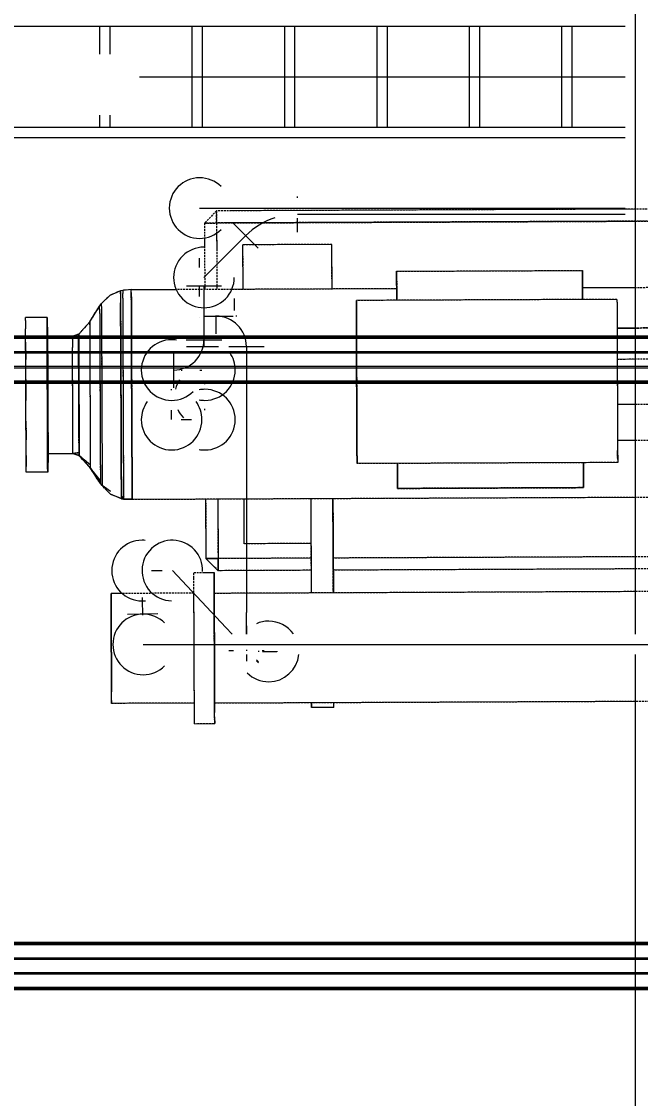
# Model space of a CAD drawing. Header units: centimetres. Extents: x -1906 to 5208, y -261 to 2955.
# Drawn here: x -1280.7 to -1127.6, y 1692.4 to 1958.6 of the extents above; entities that cross this region are included whole.
import ezdxf

# ---------------------------------------------------------------- set-up
doc = ezdxf.new("R2010")
doc.units = ezdxf.units.CM
doc.linetypes.add('_Overhead', pattern=[0.47625, 0.3175, -0.15875])
doc.linetypes.add('Hidden', pattern=[0.714375, 0.47625, -0.238125])
for name, color, linetype, lineweight in [('A-DETL-HDLN', 7, 'Hidden', 18), ('E-CABL-TRAY', 7, 'Continuous', 18), ('E-CABL-TRAY-CNTR', 7, 'Continuous', 18), ('E-CABL-TRAY-IDEN', 7, 'Continuous', 9), ('M-EQPM', 7, 'Continuous', 18), ('P-PIPE', 7, 'Continuous', 18), ('S-BEAM', 7, 'Continuous', 18)]:
    doc.layers.add(name, color=color, linetype=linetype, lineweight=lineweight)
doc.styles.add('Century Gothic', font='GOTHIC.TTF', dxfattribs={"width": 0.8, "height": 10})

# ---------------------------------------------------------------- blocks, each defined once
blk = doc.blocks.new('Costanera Perfil Z - Parametrizado - h_22cm-1724022-N01 - Planta trazado tuberias refrig exist_ - detalle 1')
at = {"layer": 'S-BEAM', "color": 254, "true_color": 0xcccccc}
for p, q in [((-5.84, -2768.97), (-5.84, -4422.27)), ((-5.54, -2768.97), (-5.54, -4422.27)), ((-5.5, -4422.27), (-5.5, -2768.97)), ((-5.26, -2768.97), (-5.26, -4422.27)), ((1.67, -2768.97), (1.67, -4422.27)), ((2.01, -2768.97), (2.01, -4422.27)), ((-2.01, -2775.6), (-2.01, -3569.37)), ((-1.67, -2775.6), (-1.67, -3569.37)), ((5.26, -2775.6), (5.26, -3569.37)), ((5.5, -2775.6), (5.5, -3569.37)), ((5.54, -2775.6), (5.54, -3569.37)), ((5.84, -2775.6), (5.84, -3569.37))]:
    blk.add_line(p, q, dxfattribs=at)
blk = doc.blocks.new('Costanera Perfil Z - Parametrizado - h_22cm-1724225-N01 - Planta trazado tuberias refrig exist_ - detalle 1')
at = {"layer": 'S-BEAM', "color": 254, "true_color": 0xcccccc}
for p, q in [((-5.84, -2766.13), (-5.84, -4401.91)), ((-5.54, -2766.13), (-5.54, -4401.91)), ((-5.5, -4401.91), (-5.5, -2766.13)), ((-5.26, -2766.13), (-5.26, -4401.91)), ((1.67, -2766.13), (1.67, -4401.91)), ((2.01, -2766.13), (2.01, -4401.91)), ((-2.01, -2772.76), (-2.01, -3566.53)), ((-1.67, -2772.76), (-1.67, -3566.53)), ((5.26, -2772.76), (5.26, -3566.53)), ((5.5, -2772.76), (5.5, -3566.53)), ((5.54, -2772.76), (5.54, -3566.53)), ((5.84, -2772.76), (5.84, -3566.53))]:
    blk.add_line(p, q, dxfattribs=at)
blk = doc.blocks.new('PQ_RVR_EST-01_ZZ_ZZ_MO_T_A_rvt-1-N01 - Planta trazado tuberias refrig exist_ - detalle 1')
at = {"layer": 'S-BEAM', "color": 254, "linetype": '_Overhead', "lineweight": 18, "true_color": 0xd4d4d4, "rotation": 89.99999999999964}
for name, p in [('Costanera Perfil Z - Parametrizado - h_22cm-1724225-N01 - Planta trazado tuberias refrig exist_ - detalle 1', (-4513.71, 1875.07)), ('Costanera Perfil Z - Parametrizado - h_22cm-1724022-N01 - Planta trazado tuberias refrig exist_ - detalle 1', (-4516.54, 1725.16))]:
    blk.add_blockref(name, p, dxfattribs=at)
blk = doc.blocks.new('bomba 4 - bomba 4-V33-N01 - Planta trazado tuberias refrig exist_ - detalle 1')
at = {"layer": 'A-DETL-HDLN'}
for p, q in [((110.53, 82.97), (105.53, 82.97)), ((110.53, 82.97), (105.53, 82.97)), ((105.53, 82.97), (105.53, 82.28)), ((105.53, 82.28), (105.53, 82.97)), ((110.53, 82.97), (110.53, 82.28)), ((110.53, 82.97), (110.53, 82.28)), ((105.53, 82.28), (105.53, 80.24)), ((105.53, 82.28), (105.53, 80.24)), ((105.53, 80.24), (105.53, 77.01)), ((105.53, 77.01), (105.53, 80.24)), ((110.53, 82.28), (110.53, 80.24)), ((110.53, 82.28), (110.53, 80.24)), ((110.53, 80.24), (110.53, 77.01)), ((110.53, 80.24), (110.53, 77.01)), ((105.53, 77.87), (-139.97, 77.87)), ((105.53, 77.87), (-139.97, 77.87)), ((76.03, 79.13), (76.03, 77.87)), ((76.03, 79.13), (81.53, 79.13)), ((76.03, 79.13), (76.03, 77.87)), ((76.03, 79.13), (81.53, 79.13)), ((81.53, 79.13), (81.53, 77.87)), ((81.53, 77.87), (81.53, 79.13)), ((110.53, 77.87), (131.03, 77.87)), ((110.53, 77.87), (131.03, 77.87)), ((131.03, 77.87), (131.03, 77.13)), ((131.03, 77.13), (131.03, 77.87)), ((105.53, 77.01), (105.53, 72.84)), ((105.53, 72.84), (105.53, 77.01)), ((110.53, 77.01), (110.53, 72.84)), ((110.53, 77.01), (110.53, 72.84)), ((131.03, 77.13), (131.03, 74.99)), ((131.03, 77.13), (131.03, 74.99)), ((131.03, 74.99), (131.03, 71.68)), ((131.03, 71.68), (131.03, 74.99)), ((105.53, 72.84), (105.53, 68.02)), ((105.53, 68.02), (105.53, 72.84)), ((110.53, 72.84), (110.53, 68.02)), ((110.53, 72.84), (110.53, 68.02)), ((131.03, 71.68), (131.03, 67.55)), ((131.03, 67.55), (131.03, 71.68)), ((105.53, 68.02), (105.53, 62.91)), ((105.53, 62.91), (105.53, 68.02)), ((110.53, 68.02), (110.53, 62.91)), ((110.53, 68.02), (110.53, 62.91)), ((131.03, 67.55), (131.03, 63.07)), ((131.03, 63.07), (131.03, 67.55)), ((105.53, 62.91), (105.53, 57.91)), ((105.53, 57.91), (105.53, 62.91)), ((110.53, 62.91), (110.53, 57.91)), ((110.53, 62.91), (110.53, 57.91)), ((131.03, 63.07), (131.03, 58.7)), ((131.03, 58.7), (131.03, 63.07)), ((131.03, 58.7), (131.03, 54.93)), ((131.03, 54.93), (131.03, 58.7)), ((105.53, 57.91), (105.53, 53.37)), ((105.53, 53.37), (105.53, 57.91)), ((110.53, 57.91), (110.53, 53.37)), ((110.53, 57.91), (110.53, 53.37)), ((105.53, 53.37), (105.53, 49.63)), ((105.53, 49.63), (105.53, 53.37)), ((110.53, 53.37), (110.53, 49.63)), ((110.53, 53.37), (110.53, 49.63)), ((131.03, 54.93), (131.03, 52.17)), ((131.03, 52.17), (131.03, 54.93)), ((105.53, 50.7), (-139.97, 50.7)), ((76.03, 27.42), (76.03, 50.7)), ((76.03, 50.7), (76.03, 27.42)), ((81.53, 27.42), (81.53, 50.7)), ((81.53, 27.42), (81.53, 50.7)), ((110.53, 50.7), (131.03, 50.7)), ((131.03, 52.17), (131.03, 50.7)), ((131.03, 50.7), (131.03, 52.17)), ((105.53, 49.63), (105.53, 46.97)), ((105.53, 46.97), (105.53, 49.63)), ((110.53, 49.63), (110.53, 46.97)), ((110.53, 49.63), (110.53, 46.97)), ((105.53, 46.97), (105.53, 45.59)), ((105.53, 45.59), (105.53, 46.97)), ((110.53, 45.59), (105.53, 45.59)), ((110.53, 46.97), (110.53, 45.59)), ((110.53, 46.97), (110.53, 45.59)), ((-63.47, 45.17), (76.03, 45.17)), ((-63.47, 45.17), (76.03, 45.17)), ((81.53, 45.17), (104.53, 45.17)), ((81.53, 45.17), (104.53, 45.17)), ((104.53, 42.17), (104.53, 45.17)), ((104.53, 45.17), (104.53, 42.17)), ((104.53, 45.17), (107.53, 42.17)), ((107.53, 42.17), (104.53, 45.17)), ((-63.47, 42.17), (76.03, 42.17)), ((-63.47, 42.17), (76.03, 42.17)), ((81.53, 42.17), (104.53, 42.17)), ((81.53, 42.17), (104.53, 42.17)), ((104.53, 27.42), (104.53, 42.17)), ((107.53, 42.17), (104.53, 42.17)), ((104.53, 27.42), (104.53, 42.17)), ((104.53, 42.17), (107.53, 42.17)), ((107.53, 27.42), (107.53, 42.17)), ((107.53, 27.42), (107.53, 42.17)), ((81.53, 38.54), (98.03, 38.54)), ((81.53, 38.54), (98.03, 38.54)), ((98.03, 38.54), (98.03, 27.42)), ((98.03, 38.54), (98.03, 27.42)), ((125.71, 27.42), (-55.47, 27.42)), ((125.71, 26.03), (125.71, 27.42)), ((127.77, 27.39), (125.71, 27.42)), ((125.71, 27.42), (127.77, 27.39)), ((125.71, 27.42), (125.71, 26.03)), ((127.77, 27.39), (128.37, 27.27)), ((128.37, 27.27), (127.77, 27.39)), ((127.77, 27.39), (127.77, 26.64)), ((127.77, 27.39), (127.77, 26.64)), ((128.37, 27.27), (127.77, 26.64)), ((127.77, 26.64), (128.37, 27.27)), ((127.77, 26.64), (127.77, 24.43)), ((127.77, 26.64), (127.77, 24.43)), ((128.37, 27.27), (128.37, 26.52)), ((128.37, 26.52), (128.37, 27.27)), ((128.37, 27.27), (131.05, 26.17)), ((14.03, 25.02), (14.03, 18.85)), ((14.03, 25.02), (60.03, 25.02)), ((60.03, 25.02), (14.03, 25.02)), ((14.03, 18.85), (14.03, 25.02)), ((60.03, 25.02), (60.03, 18.85)), ((60.03, 18.85), (60.03, 25.02)), ((125.71, 23.32), (125.71, 26.03)), ((125.71, 26.03), (125.71, 23.32)), ((127.77, 24.43), (127.77, 20.9)), ((127.77, 24.43), (127.77, 20.9)), ((128.37, 26.52), (128.37, 24.33)), ((128.37, 24.33), (128.37, 26.52)), ((128.37, 24.33), (128.37, 20.81)), ((128.37, 20.81), (128.37, 24.33)), ((131.05, 26.17), (133.12, 23.96)), ((131.05, 26.17), (133.12, 23.96)), ((131.05, 25.45), (133.12, 23.96)), ((131.05, 25.45), (133.12, 23.96)), ((125.71, 19.43), (125.71, 23.32)), ((125.71, 23.32), (125.71, 19.43)), ((133.12, 22.56), (133.12, 23.96)), ((133.12, 23.96), (133.56, 23.52)), ((133.12, 23.96), (133.56, 23.52)), ((133.12, 22.56), (133.12, 23.96)), ((133.12, 19.83), (133.12, 22.56)), ((133.12, 19.83), (133.12, 22.56)), ((133.56, 22.77), (133.56, 23.52)), ((136.04, 19.62), (133.56, 23.52)), ((133.56, 23.52), (136.04, 19.62)), ((133.56, 22.77), (133.56, 23.52)), ((133.56, 20.58), (133.56, 22.77)), ((133.56, 22.77), (136.04, 19.62)), ((133.56, 22.77), (136.04, 19.62)), ((133.56, 20.58), (133.56, 22.77)), ((5.53, 18.1), (5.53, 18.85)), ((5.53, 18.85), (70.03, 18.85)), ((5.53, 18.85), (70.03, 18.85)), ((5.53, 18.1), (5.53, 18.85)), ((70.03, 18.1), (70.03, 18.85)), ((70.03, 18.85), (70.03, 18.1)), ((125.71, 14.59), (125.71, 19.43)), ((125.71, 19.43), (125.71, 14.59)), ((127.77, 20.9), (127.77, 16.24)), ((127.77, 20.9), (127.77, 16.24)), ((128.37, 20.81), (128.37, 16.17)), ((128.37, 16.17), (128.37, 20.81)), ((133.12, 15.96), (133.12, 19.83)), ((133.12, 15.96), (133.12, 19.83)), ((133.56, 17.09), (133.56, 20.58)), ((133.56, 17.09), (133.56, 20.58)), ((136.04, 18.89), (136.04, 19.62)), ((138.77, 16.6), (136.04, 19.62)), ((136.04, 19.62), (138.77, 16.6)), ((136.04, 18.89), (136.04, 19.62)), ((136.04, 16.76), (136.04, 18.89)), ((136.04, 18.89), (138.77, 16.6)), ((136.04, 18.89), (138.77, 16.6)), ((136.04, 16.76), (136.04, 18.89)), ((146.59, 20.6), (146.47, 16.05)), ((146.47, 16.05), (146.59, 20.6)), ((146.59, 20.6), (146.59, 19.19)), ((146.59, 19.19), (146.59, 20.6)), ((146.59, 20.6), (151.91, 20.6)), ((146.59, 19.19), (146.59, 16.47)), ((146.59, 16.47), (146.59, 19.19)), ((151.91, 20.6), (151.91, 19.19)), ((151.91, 20.6), (151.91, 19.19)), ((151.91, 16.47), (151.91, 19.19)), ((151.91, 19.19), (151.91, 16.47)), ((5.53, 15.9), (5.53, 18.1)), ((5.53, 18.1), (5.53, 15.9)), ((70.03, 15.9), (70.03, 18.1)), ((70.03, 18.1), (70.03, 15.9)), ((127.77, 16.24), (127.77, 10.73)), ((127.77, 16.24), (127.77, 10.73)), ((128.37, 16.17), (128.37, 10.69)), ((128.37, 10.69), (128.37, 16.17)), ((133.56, 12.55), (133.56, 17.09)), ((133.56, 12.55), (133.56, 17.09)), ((136.04, 13.39), (136.04, 16.76)), ((136.04, 13.39), (136.04, 16.76)), ((138.77, 16.6), (138.81, 16.57)), ((138.81, 16.57), (138.77, 16.6)), ((138.77, 16.6), (138.77, 15.87)), ((138.77, 15.87), (138.77, 16.6)), ((138.81, 16.57), (138.77, 15.87)), ((138.77, 15.87), (138.81, 16.57)), ((138.81, 16.57), (140.31, 16.05)), ((140.31, 16.05), (138.81, 16.57)), ((138.81, 16.57), (138.81, 15.84)), ((138.81, 16.57), (138.81, 15.84)), ((140.31, 16.05), (138.81, 15.84)), ((138.81, 15.84), (140.31, 16.05)), ((146.47, 16.05), (140.31, 16.05)), ((146.47, 16.05), (140.31, 16.05)), ((140.31, 16.05), (140.31, 15.35)), ((140.31, 16.05), (140.31, 15.35)), ((146.47, 15.35), (146.47, 16.05)), ((146.47, 16.05), (146.47, 15.35)), ((146.59, 16.47), (146.59, 12.65)), ((146.59, 12.65), (146.59, 16.47)), ((151.91, 16.47), (151.91, 12.65)), ((151.91, 16.47), (151.91, 12.65)), ((5.53, 13.33), (-44.87, 13.33)), ((5.53, 13.33), (-44.87, 13.33)), ((5.53, 12.42), (5.53, 15.9)), ((5.53, 12.42), (5.53, 15.9)), ((70.03, 12.42), (70.03, 15.9)), ((70.03, 15.9), (70.03, 12.42)), ((125.71, 9.04), (125.71, 14.59)), ((125.71, 14.59), (125.71, 9.04)), ((133.12, 11.18), (133.12, 15.96)), ((133.12, 11.18), (133.12, 15.96)), ((136.04, 9.07), (136.04, 13.39)), ((136.04, 9.07), (136.04, 13.39)), ((138.77, 15.87), (138.77, 13.73)), ((138.77, 13.73), (138.77, 15.87)), ((138.77, 13.73), (138.77, 10.41)), ((138.77, 10.41), (138.77, 13.73)), ((138.81, 15.84), (138.81, 13.71)), ((138.81, 15.84), (138.81, 13.71)), ((138.81, 13.71), (138.81, 10.39)), ((138.81, 13.71), (138.81, 10.39)), ((140.31, 15.35), (140.31, 13.29)), ((140.31, 15.35), (140.31, 13.29)), ((146.47, 13.29), (146.47, 15.35)), ((146.47, 15.35), (146.47, 13.29)), ((5.53, 7.91), (5.53, 12.42)), ((5.53, 7.91), (5.53, 12.42)), ((70.03, 7.91), (70.03, 12.42)), ((70.03, 12.42), (70.03, 7.91)), ((127.77, 10.73), (127.77, 4.69)), ((127.77, 10.73), (127.77, 4.69)), ((128.37, 10.69), (128.37, 4.67)), ((128.37, 4.67), (128.37, 10.69)), ((133.12, 5.8), (133.12, 11.18)), ((133.12, 5.8), (133.12, 11.18)), ((133.56, 7.26), (133.56, 12.55)), ((133.56, 7.26), (133.56, 12.55)), ((140.31, 13.29), (140.31, 10.09)), ((140.31, 13.29), (140.31, 10.09)), ((146.47, 10.09), (146.47, 13.29)), ((146.47, 13.29), (146.47, 10.09)), ((146.59, 12.65), (146.59, 8.01)), ((146.59, 8.01), (146.59, 12.65)), ((151.91, 8.01), (151.91, 12.65)), ((151.91, 12.65), (151.91, 8.01)), ((125.71, 3.09), (125.71, 9.04)), ((125.71, 9.04), (125.71, 3.09)), ((136.04, 4.14), (136.04, 9.07)), ((136.04, 4.14), (136.04, 9.07)), ((138.77, 10.41), (138.77, 6.22)), ((138.77, 6.22), (138.77, 10.41)), ((138.81, 10.39), (138.81, 6.21)), ((138.81, 10.39), (138.81, 6.21)), ((140.31, 10.09), (140.31, 6.05)), ((140.31, 10.09), (140.31, 6.05)), ((146.47, 6.05), (146.47, 10.09)), ((146.47, 10.09), (146.47, 6.05)), ((146.59, 8.01), (146.59, 2.89)), ((146.59, 2.89), (146.59, 8.01)), ((151.91, 8.01), (151.91, 2.89)), ((151.91, 8.01), (151.91, 2.89)), ((5.53, 2.7), (5.53, 7.91)), ((5.53, 2.7), (5.53, 7.91)), ((70.03, 2.7), (70.03, 7.91)), ((70.03, 7.91), (70.03, 2.7)), ((133.12, 0.16), (133.12, 5.8)), ((133.12, 0.16), (133.12, 5.8)), ((133.56, 1.58), (133.56, 7.26)), ((133.56, 1.58), (133.56, 7.26)), ((138.77, 6.22), (138.77, 1.58)), ((138.77, 1.58), (138.77, 6.22)), ((138.81, 6.21), (138.81, 1.58)), ((138.81, 6.21), (138.81, 1.58)), ((140.31, 6.05), (140.31, 1.58)), ((140.31, 6.05), (140.31, 1.58)), ((146.47, 1.58), (146.47, 6.05)), ((146.47, 6.05), (146.47, 1.58)), ((5.53, 4.43), (-44.87, 4.43)), ((5.53, 4.43), (-44.87, 4.43)), ((5.53, -2.8), (5.53, 2.7)), ((5.53, -2.8), (5.53, 2.7)), ((70.03, -2.8), (70.03, 2.7)), ((70.03, 2.7), (70.03, -2.8)), ((125.71, -2.94), (125.71, 3.09)), ((125.71, 3.09), (125.71, -2.94)), ((127.77, 4.69), (127.77, -1.53)), ((127.77, 4.69), (127.77, -1.53)), ((128.37, 4.67), (128.37, -1.52)), ((128.37, -1.52), (128.37, 4.67)), ((136.04, -0.99), (136.04, 4.14)), ((136.04, -0.99), (136.04, 4.14)), ((146.59, 2.89), (146.59, -2.33)), ((146.59, -2.33), (146.59, 2.89)), ((151.91, -2.33), (151.91, 2.89)), ((151.91, 2.89), (151.91, -2.33)), ((133.12, -5.4), (133.12, 0.16)), ((133.12, -5.4), (133.12, 0.16)), ((133.56, -4.1), (133.56, 1.58)), ((133.56, -4.1), (133.56, 1.58)), ((138.77, 1.58), (138.77, -3.07)), ((138.77, -3.07), (138.77, 1.58)), ((138.81, 1.58), (138.81, -3.06)), ((138.81, 1.58), (138.81, -3.06)), ((140.31, 1.58), (140.31, -2.9)), ((140.31, 1.58), (140.31, -2.9)), ((146.47, -2.9), (146.47, 1.58)), ((146.47, 1.58), (146.47, -2.9)), ((127.77, -1.53), (127.77, -7.58)), ((127.77, -1.53), (127.77, -7.58)), ((128.37, -1.52), (128.37, -7.53)), ((128.37, -7.53), (128.37, -1.52)), ((136.04, -5.92), (136.04, -0.99)), ((136.04, -5.92), (136.04, -0.99)), ((146.59, -2.33), (146.59, -7.26)), ((146.59, -7.26), (146.59, -2.33)), ((151.91, -2.33), (151.91, -7.26)), ((151.91, -2.33), (151.91, -7.26)), ((5.53, -8.21), (5.53, -2.8)), ((5.53, -8.21), (5.53, -2.8)), ((70.03, -8.21), (70.03, -2.8)), ((70.03, -2.8), (70.03, -8.21)), ((125.71, -8.73), (125.71, -2.94)), ((125.71, -2.94), (125.71, -8.73)), ((133.56, -9.39), (133.56, -4.1)), ((133.56, -9.39), (133.56, -4.1)), ((138.77, -3.07), (138.77, -7.26)), ((138.77, -7.26), (138.77, -3.07)), ((138.81, -3.06), (138.81, -7.24)), ((138.81, -3.06), (138.81, -7.24)), ((140.31, -2.9), (140.31, -6.93)), ((140.31, -2.9), (140.31, -6.93)), ((146.47, -6.93), (146.47, -2.9)), ((146.47, -2.9), (146.47, -6.93)), ((5.53, -6.74), (-44.87, -6.74)), ((5.53, -6.74), (-44.87, -6.74)), ((127.77, -7.58), (127.77, -13.09)), ((127.77, -7.58), (127.77, -13.09)), ((128.37, -7.53), (128.37, -13.02)), ((128.37, -13.02), (128.37, -7.53)), ((133.12, -10.51), (133.12, -5.4)), ((133.12, -10.51), (133.12, -5.4)), ((136.04, -10.24), (136.04, -5.92)), ((136.04, -10.24), (136.04, -5.92)), ((138.77, -7.26), (138.77, -10.58)), ((138.77, -10.58), (138.77, -7.26)), ((138.81, -7.24), (138.81, -10.55)), ((138.81, -7.24), (138.81, -10.55)), ((140.31, -6.93), (140.31, -10.14)), ((140.31, -6.93), (140.31, -10.14)), ((146.47, -10.14), (146.47, -6.93)), ((146.47, -6.93), (146.47, -10.14)), ((146.59, -7.26), (146.59, -11.53)), ((146.59, -11.53), (146.59, -7.26)), ((151.91, -11.53), (151.91, -7.26)), ((151.91, -7.26), (151.91, -11.53)), ((5.53, -13.11), (5.53, -8.21)), ((5.53, -13.11), (5.53, -8.21)), ((70.03, -13.11), (70.03, -8.21)), ((70.03, -8.21), (70.03, -13.11)), ((125.71, -13.96), (125.71, -8.73)), ((125.71, -8.73), (125.71, -13.96)), ((133.12, -14.87), (133.12, -10.51)), ((133.12, -14.87), (133.12, -10.51)), ((133.56, -13.94), (133.56, -9.39)), ((133.56, -13.94), (133.56, -9.39)), ((136.04, -13.6), (136.04, -10.24)), ((136.04, -13.6), (136.04, -10.24)), ((138.77, -10.58), (138.77, -12.72)), ((138.77, -12.72), (138.77, -10.58)), ((138.81, -10.55), (138.81, -12.68)), ((138.81, -12.68), (138.81, -10.55)), ((140.31, -12.19), (140.31, -10.14)), ((140.31, -12.19), (140.31, -10.14)), ((146.47, -12.19), (146.47, -10.14)), ((146.47, -12.19), (146.47, -10.14)), ((5.53, -17.15), (5.53, -13.11)), ((5.53, -17.15), (5.53, -13.11)), ((70.03, -17.15), (70.03, -13.11)), ((70.03, -13.11), (70.03, -17.15)), ((127.77, -13.09), (127.77, -17.75)), ((127.77, -13.09), (127.77, -17.75)), ((128.37, -13.02), (128.37, -17.66)), ((128.37, -17.66), (128.37, -13.02)), ((138.77, -13.45), (138.77, -12.72)), ((138.77, -12.72), (138.77, -13.45)), ((138.81, -13.42), (138.81, -12.68)), ((138.81, -12.68), (138.81, -13.42)), ((138.81, -13.42), (140.31, -12.9)), ((140.31, -12.19), (140.31, -12.9)), ((140.31, -12.19), (140.31, -12.9)), ((146.47, -12.9), (140.31, -12.9)), ((146.47, -12.9), (146.47, -12.19)), ((146.47, -12.19), (146.47, -12.9)), ((146.59, -17.62), (146.47, -12.9)), ((146.47, -12.9), (146.59, -17.62)), ((146.47, -12.9), (146.59, -16.91)), ((146.59, -16.91), (146.47, -12.9)), ((146.59, -11.53), (146.59, -14.83)), ((146.59, -14.83), (146.59, -11.53)), ((151.91, -11.53), (151.91, -14.83)), ((151.91, -11.53), (151.91, -14.83)), ((5.53, -14.39), (-44.87, -14.39)), ((-44.87, -14.39), (5.53, -14.39)), ((125.71, -18.35), (125.71, -13.96)), ((125.71, -13.96), (125.71, -18.35)), ((133.12, -18.2), (133.12, -14.87)), ((133.12, -18.2), (133.12, -14.87)), ((133.56, -17.42), (133.56, -13.94)), ((133.56, -17.42), (133.56, -13.94)), ((136.04, -16.47), (138.77, -13.45)), ((136.04, -15.74), (136.04, -13.6)), ((136.04, -15.74), (136.04, -13.6)), ((136.04, -16.47), (136.04, -15.74)), ((136.04, -15.74), (136.04, -16.47)), ((138.77, -13.45), (138.81, -13.42)), ((146.59, -14.83), (146.59, -16.91)), ((146.59, -16.91), (146.59, -14.83)), ((151.91, -16.91), (151.91, -14.83)), ((151.91, -16.91), (151.91, -14.83)), ((5.53, -20.02), (5.53, -17.15)), ((5.53, -20.02), (5.53, -17.15)), ((70.03, -20.02), (70.03, -17.15)), ((70.03, -17.15), (70.03, -20.02)), ((125.71, -21.67), (125.71, -18.35)), ((125.71, -18.35), (125.71, -21.67)), ((127.77, -17.75), (127.77, -21.28)), ((127.77, -17.75), (127.77, -21.28)), ((128.37, -17.66), (128.37, -21.17)), ((128.37, -21.17), (128.37, -17.66)), ((133.12, -20.28), (133.12, -18.2)), ((133.12, -20.28), (133.12, -18.2)), ((136.04, -16.47), (133.56, -20.36)), ((133.56, -19.61), (133.56, -17.42)), ((133.56, -19.61), (133.56, -17.42)), ((146.59, -17.62), (146.59, -16.91)), ((146.59, -17.62), (146.59, -16.91)), ((146.59, -17.62), (151.91, -17.62)), ((151.91, -16.91), (151.91, -17.62)), ((151.91, -16.91), (151.91, -17.62)), ((5.53, -21.5), (5.53, -20.02)), ((5.53, -21.5), (5.53, -20.02)), ((70.03, -21.5), (70.03, -20.02)), ((70.03, -20.02), (70.03, -21.5)), ((127.77, -21.28), (127.77, -23.49)), ((127.77, -21.28), (127.77, -23.49)), ((128.37, -23.37), (128.37, -21.17)), ((128.37, -23.37), (128.37, -21.17)), ((131.05, -23.01), (133.12, -20.99)), ((133.12, -20.28), (133.12, -20.99)), ((133.12, -20.28), (133.12, -20.99)), ((133.56, -20.36), (133.12, -20.99)), ((133.56, -19.61), (133.56, -20.36)), ((133.56, -19.61), (133.56, -20.36)), ((5.53, -21.5), (70.03, -21.5)), ((14.03, -28.68), (14.03, -21.5)), ((14.03, -21.5), (14.03, -28.68)), ((60.03, -28.68), (60.03, -21.5)), ((60.03, -21.5), (60.03, -28.68)), ((125.71, -21.67), (125.71, -23.74)), ((125.71, -23.74), (125.71, -21.67)), ((125.71, -23.74), (125.71, -24.44)), ((125.71, -23.74), (125.71, -24.44)), ((127.77, -24.24), (127.77, -23.49)), ((127.77, -24.24), (127.77, -23.49)), ((128.37, -24.12), (131.05, -23.01)), ((128.37, -23.37), (128.37, -24.12)), ((128.37, -24.12), (128.37, -23.37)), ((14.03, -24.44), (-50.63, -24.44)), ((125.71, -24.44), (60.03, -24.44)), ((76.03, -24.44), (76.03, -35.38)), ((76.03, -24.44), (76.03, -35.38)), ((98.03, -24.44), (98.03, -35.38)), ((98.03, -24.44), (98.03, -35.38)), ((104.53, -40.8), (104.53, -24.44)), ((104.53, -40.8), (104.53, -24.44)), ((107.53, -40.8), (107.53, -24.44)), ((107.53, -40.8), (107.53, -24.44)), ((125.71, -24.44), (127.77, -24.24)), ((127.77, -24.24), (128.37, -24.12)), ((60.03, -28.68), (14.03, -28.68)), ((60.03, -28.68), (14.03, -28.68)), ((76.03, -35.38), (98.03, -35.38)), ((76.03, -35.38), (98.03, -35.38)), ((104.53, -40.8), (-50.63, -40.8)), ((-50.63, -40.8), (104.53, -40.8)), ((104.53, -43.8), (107.53, -40.8)), ((104.53, -43.8), (104.53, -40.8)), ((104.53, -40.8), (104.53, -43.8)), ((104.53, -40.8), (107.53, -40.8)), ((104.53, -43.8), (107.53, -40.8)), ((107.53, -40.8), (104.53, -40.8)), ((-50.63, -43.8), (104.53, -43.8)), ((-50.63, -43.8), (104.53, -43.8))]:
    blk.add_line(p, q, dxfattribs=at)
at = {"layer": 'M-EQPM'}
for p, q in [((110.53, 82.97), (105.53, 82.97)), ((110.53, 82.97), (105.53, 82.97)), ((105.53, 82.97), (105.53, 82.28)), ((105.53, 82.28), (105.53, 82.97)), ((110.53, 82.97), (110.53, 82.28)), ((110.53, 82.97), (110.53, 82.28)), ((105.53, 82.28), (105.53, 80.24)), ((105.53, 82.28), (105.53, 80.24)), ((105.53, 80.24), (105.53, 77.01)), ((105.53, 77.01), (105.53, 80.24)), ((110.53, 82.28), (110.53, 80.24)), ((110.53, 82.28), (110.53, 80.24)), ((110.53, 80.24), (110.53, 77.01)), ((110.53, 80.24), (110.53, 77.01)), ((105.53, 77.87), (1.41, 77.87)), ((105.53, 77.87), (1.41, 77.87)), ((76.03, 79.13), (76.03, 77.87)), ((76.03, 79.13), (81.53, 79.13)), ((76.03, 79.13), (76.03, 77.87)), ((76.03, 79.13), (81.53, 79.13)), ((81.53, 79.13), (81.53, 77.87)), ((81.53, 77.87), (81.53, 79.13)), ((110.53, 77.87), (131.03, 77.87)), ((110.53, 77.87), (131.03, 77.87)), ((131.03, 77.87), (131.03, 77.13)), ((131.03, 77.13), (131.03, 77.87)), ((105.53, 77.01), (105.53, 72.84)), ((105.53, 72.84), (105.53, 77.01)), ((110.53, 77.01), (110.53, 72.84)), ((110.53, 77.01), (110.53, 72.84)), ((131.03, 77.13), (131.03, 74.99)), ((131.03, 77.13), (131.03, 74.99)), ((131.03, 74.99), (131.03, 71.68)), ((131.03, 71.68), (131.03, 74.99)), ((105.53, 72.84), (105.53, 68.02)), ((105.53, 68.02), (105.53, 72.84)), ((110.53, 72.84), (110.53, 68.02)), ((110.53, 72.84), (110.53, 68.02)), ((131.03, 71.68), (131.03, 67.55)), ((131.03, 67.55), (131.03, 71.68)), ((105.53, 68.02), (105.53, 62.91)), ((105.53, 62.91), (105.53, 68.02)), ((110.53, 68.02), (110.53, 62.91)), ((110.53, 68.02), (110.53, 62.91)), ((131.03, 67.55), (131.03, 63.07)), ((131.03, 63.07), (131.03, 67.55)), ((105.53, 62.91), (105.53, 57.91)), ((105.53, 57.91), (105.53, 62.91)), ((110.53, 62.91), (110.53, 57.91)), ((110.53, 62.91), (110.53, 57.91)), ((131.03, 63.07), (131.03, 58.7)), ((131.03, 58.7), (131.03, 63.07)), ((131.03, 58.7), (131.03, 54.93)), ((131.03, 54.93), (131.03, 58.7)), ((105.53, 57.91), (105.53, 53.37)), ((105.53, 53.37), (105.53, 57.91)), ((110.53, 57.91), (110.53, 53.37)), ((110.53, 57.91), (110.53, 53.37)), ((105.53, 53.37), (105.53, 49.63)), ((105.53, 49.63), (105.53, 53.37)), ((110.53, 53.37), (110.53, 50.39)), ((110.53, 53.37), (110.53, 50.39)), ((131.03, 54.93), (131.03, 52.17)), ((131.03, 52.17), (131.03, 54.93)), ((105.53, 50.7), (1.29, 50.7)), ((76.03, 27.42), (76.03, 50.7)), ((76.03, 50.7), (76.03, 27.42)), ((81.53, 27.42), (81.53, 50.7)), ((81.53, 27.42), (81.53, 50.7)), ((110.53, 50.7), (110.92, 50.7)), ((128.21, 50.7), (131.03, 50.7)), ((131.03, 52.17), (131.03, 50.7)), ((131.03, 50.7), (131.03, 52.17)), ((105.53, 49.63), (105.53, 46.97)), ((105.53, 46.97), (105.53, 49.63)), ((105.53, 46.97), (105.53, 45.59)), ((105.53, 45.59), (105.53, 46.97)), ((108.4, 45.59), (105.53, 45.59)), ((1.27, 45.17), (76.03, 45.17)), ((1.27, 45.17), (76.03, 45.17)), ((81.53, 45.17), (104.53, 45.17)), ((81.53, 45.17), (104.53, 45.17)), ((104.53, 42.17), (104.53, 45.17)), ((104.53, 45.17), (104.53, 42.17)), ((104.53, 45.17), (107.53, 42.17)), ((107.53, 42.17), (104.53, 45.17)), ((1.26, 42.17), (76.03, 42.17)), ((1.26, 42.17), (76.03, 42.17)), ((81.53, 42.17), (104.53, 42.17)), ((81.53, 42.17), (104.53, 42.17)), ((104.53, 27.42), (104.53, 42.17)), ((107.53, 42.17), (104.53, 42.17)), ((104.53, 27.42), (104.53, 42.17)), ((104.53, 42.17), (107.53, 42.17)), ((107.53, 27.42), (107.53, 42.17)), ((107.53, 27.42), (107.53, 42.17)), ((81.53, 38.54), (98.03, 38.54)), ((81.53, 38.54), (98.03, 38.54)), ((98.03, 38.54), (98.03, 27.42)), ((98.03, 38.54), (98.03, 27.42)), ((125.71, 27.42), (1.19, 27.42)), ((125.71, 26.03), (125.71, 27.42)), ((127.77, 27.39), (125.71, 27.42)), ((125.71, 27.42), (127.77, 27.39)), ((125.71, 27.42), (125.71, 26.03)), ((127.77, 27.39), (128.37, 27.27)), ((128.37, 27.27), (127.77, 27.39)), ((127.77, 27.39), (127.77, 26.64)), ((127.77, 27.39), (127.77, 26.64)), ((128.37, 27.27), (127.77, 26.64)), ((127.77, 26.64), (128.37, 27.27)), ((127.77, 26.64), (127.77, 24.43)), ((127.77, 26.64), (127.77, 24.43)), ((128.37, 27.27), (128.37, 26.52)), ((128.37, 26.52), (128.37, 27.27)), ((128.37, 27.27), (131.05, 26.17)), ((14.03, 25.02), (14.03, 18.85)), ((14.03, 25.02), (60.03, 25.02)), ((60.03, 25.02), (14.03, 25.02)), ((14.03, 18.85), (14.03, 25.02)), ((60.03, 25.02), (60.03, 18.85)), ((60.03, 18.85), (60.03, 25.02)), ((125.71, 23.32), (125.71, 26.03)), ((125.71, 26.03), (125.71, 23.32)), ((127.77, 24.43), (127.77, 20.9)), ((127.77, 24.43), (127.77, 20.9)), ((128.37, 26.52), (128.37, 24.33)), ((128.37, 24.33), (128.37, 26.52)), ((128.37, 24.33), (128.37, 20.81)), ((128.37, 20.81), (128.37, 24.33)), ((131.05, 26.17), (133.12, 23.96)), ((131.05, 26.17), (133.12, 23.96)), ((131.05, 25.45), (133.12, 23.96)), ((131.05, 25.45), (133.12, 23.96)), ((125.71, 19.43), (125.71, 23.32)), ((125.71, 23.32), (125.71, 19.43)), ((133.12, 22.56), (133.12, 23.96)), ((133.12, 23.96), (133.56, 23.52)), ((133.12, 23.96), (133.56, 23.52)), ((133.12, 22.56), (133.12, 23.96)), ((133.12, 19.83), (133.12, 22.56)), ((133.12, 19.83), (133.12, 22.56)), ((133.56, 22.77), (133.56, 23.52)), ((136.04, 19.62), (133.56, 23.52)), ((133.56, 23.52), (136.04, 19.62)), ((133.56, 22.77), (133.56, 23.52)), ((133.56, 20.58), (133.56, 22.77)), ((133.56, 22.77), (136.04, 19.62)), ((133.56, 22.77), (136.04, 19.62)), ((133.56, 20.58), (133.56, 22.77)), ((5.53, 18.1), (5.53, 18.85)), ((5.53, 18.85), (70.03, 18.85)), ((5.53, 18.85), (70.03, 18.85)), ((5.53, 18.1), (5.53, 18.85)), ((70.03, 18.1), (70.03, 18.85)), ((70.03, 18.85), (70.03, 18.1)), ((125.71, 14.59), (125.71, 19.43)), ((125.71, 19.43), (125.71, 14.59)), ((127.77, 20.9), (127.77, 16.24)), ((127.77, 20.9), (127.77, 16.24)), ((128.37, 20.81), (128.37, 16.17)), ((128.37, 16.17), (128.37, 20.81)), ((133.12, 15.96), (133.12, 19.83)), ((133.12, 15.96), (133.12, 19.83)), ((133.56, 17.09), (133.56, 20.58)), ((133.56, 17.09), (133.56, 20.58)), ((136.04, 18.89), (136.04, 19.62)), ((138.77, 16.6), (136.04, 19.62)), ((136.04, 19.62), (138.77, 16.6)), ((136.04, 18.89), (136.04, 19.62)), ((136.04, 16.76), (136.04, 18.89)), ((136.04, 18.89), (138.77, 16.6)), ((136.04, 18.89), (138.77, 16.6)), ((136.04, 16.76), (136.04, 18.89)), ((146.59, 20.6), (146.47, 16.05)), ((146.47, 16.05), (146.59, 20.6)), ((146.59, 20.6), (146.59, 19.19)), ((146.59, 19.19), (146.59, 20.6)), ((146.59, 20.6), (151.91, 20.6)), ((146.59, 19.19), (146.59, 16.47)), ((146.59, 16.47), (146.59, 19.19)), ((151.91, 20.6), (151.91, 19.19)), ((151.91, 20.6), (151.91, 19.19)), ((151.91, 16.47), (151.91, 19.19)), ((151.91, 19.19), (151.91, 16.47)), ((5.53, 15.9), (5.53, 18.1)), ((5.53, 18.1), (5.53, 15.9)), ((70.03, 15.9), (70.03, 18.1)), ((70.03, 18.1), (70.03, 15.9)), ((127.77, 16.24), (127.77, 10.73)), ((127.77, 16.24), (127.77, 10.73)), ((128.37, 16.17), (128.37, 10.69)), ((128.37, 10.69), (128.37, 16.17)), ((133.56, 12.55), (133.56, 17.09)), ((133.56, 12.55), (133.56, 17.09)), ((136.04, 13.39), (136.04, 16.76)), ((136.04, 13.39), (136.04, 16.76)), ((138.77, 16.6), (138.81, 16.57)), ((138.81, 16.57), (138.77, 16.6)), ((138.77, 16.6), (138.77, 15.87)), ((138.77, 15.87), (138.77, 16.6)), ((138.81, 16.57), (138.77, 15.87)), ((138.77, 15.87), (138.81, 16.57)), ((138.81, 16.57), (140.31, 16.05)), ((140.31, 16.05), (138.81, 16.57)), ((138.81, 16.57), (138.81, 15.84)), ((138.81, 16.57), (138.81, 15.84)), ((140.31, 16.05), (138.81, 15.84)), ((138.81, 15.84), (140.31, 16.05)), ((146.47, 16.05), (140.31, 16.05)), ((146.47, 16.05), (140.31, 16.05)), ((140.31, 16.05), (140.31, 15.35)), ((140.31, 16.05), (140.31, 15.35)), ((146.47, 15.35), (146.47, 16.05)), ((146.47, 16.05), (146.47, 15.35)), ((146.59, 16.47), (146.59, 12.65)), ((146.59, 12.65), (146.59, 16.47)), ((151.91, 16.47), (151.91, 12.65)), ((151.91, 16.47), (151.91, 12.65)), ((5.53, 13.33), (1.13, 13.33)), ((5.53, 13.33), (1.13, 13.33)), ((5.53, 12.42), (5.53, 15.9)), ((5.53, 12.42), (5.53, 15.9)), ((70.03, 12.42), (70.03, 15.9)), ((70.03, 15.9), (70.03, 12.42)), ((125.71, 9.04), (125.71, 14.59)), ((125.71, 14.59), (125.71, 9.04)), ((133.12, 11.18), (133.12, 15.96)), ((133.12, 11.18), (133.12, 15.96)), ((136.04, 9.07), (136.04, 13.39)), ((136.04, 9.07), (136.04, 13.39)), ((138.77, 15.87), (138.77, 13.73)), ((138.77, 13.73), (138.77, 15.87)), ((138.77, 13.73), (138.77, 10.41)), ((138.77, 10.41), (138.77, 13.73)), ((138.81, 15.84), (138.81, 13.71)), ((138.81, 15.84), (138.81, 13.71)), ((138.81, 13.71), (138.81, 10.39)), ((138.81, 13.71), (138.81, 10.39)), ((140.31, 15.35), (140.31, 13.29)), ((140.31, 15.35), (140.31, 13.29)), ((146.47, 13.29), (146.47, 15.35)), ((146.47, 15.35), (146.47, 13.29)), ((5.53, 7.91), (5.53, 12.42)), ((5.53, 7.91), (5.53, 12.42)), ((70.03, 7.91), (70.03, 12.42)), ((70.03, 12.42), (70.03, 7.91)), ((127.77, 10.73), (127.77, 4.69)), ((127.77, 10.73), (127.77, 4.69)), ((128.37, 10.69), (128.37, 4.67)), ((128.37, 4.67), (128.37, 10.69)), ((133.12, 5.8), (133.12, 11.18)), ((133.12, 5.8), (133.12, 11.18)), ((133.56, 7.26), (133.56, 12.55)), ((133.56, 7.26), (133.56, 12.55)), ((140.31, 13.29), (140.31, 10.09)), ((140.31, 13.29), (140.31, 10.09)), ((146.47, 10.09), (146.47, 13.29)), ((146.47, 13.29), (146.47, 10.09)), ((146.59, 12.65), (146.59, 8.01)), ((146.59, 8.01), (146.59, 12.65)), ((151.91, 8.01), (151.91, 12.65)), ((151.91, 12.65), (151.91, 8.01)), ((125.71, 3.09), (125.71, 9.04)), ((125.71, 9.04), (125.71, 3.09)), ((136.04, 4.14), (136.04, 9.07)), ((136.04, 4.14), (136.04, 9.07)), ((138.77, 10.41), (138.77, 6.22)), ((138.77, 6.22), (138.77, 10.41)), ((138.81, 10.39), (138.81, 6.21)), ((138.81, 10.39), (138.81, 6.21)), ((140.31, 10.09), (140.31, 6.05)), ((140.31, 10.09), (140.31, 6.05)), ((146.47, 6.05), (146.47, 10.09)), ((146.47, 10.09), (146.47, 6.05)), ((146.59, 8.01), (146.59, 2.89)), ((146.59, 2.89), (146.59, 8.01)), ((151.91, 8.01), (151.91, 2.89)), ((151.91, 8.01), (151.91, 2.89)), ((5.53, 2.7), (5.53, 7.91)), ((5.53, 2.7), (5.53, 7.91)), ((70.03, 2.7), (70.03, 7.91)), ((70.03, 7.91), (70.03, 2.7)), ((133.12, 0.16), (133.12, 5.8)), ((133.12, 0.16), (133.12, 5.8)), ((133.56, 1.58), (133.56, 7.26)), ((133.56, 1.58), (133.56, 7.26)), ((138.77, 6.22), (138.77, 1.58)), ((138.77, 1.58), (138.77, 6.22)), ((138.81, 6.21), (138.81, 1.58)), ((138.81, 6.21), (138.81, 1.58)), ((140.31, 6.05), (140.31, 1.58)), ((140.31, 6.05), (140.31, 1.58)), ((146.47, 1.58), (146.47, 6.05)), ((146.47, 6.05), (146.47, 1.58)), ((5.53, 4.43), (1.23, 4.43)), ((5.53, 4.43), (1.23, 4.43)), ((5.53, -2.8), (5.53, 2.7)), ((5.53, -2.8), (5.53, 2.7)), ((70.03, -2.8), (70.03, 2.7)), ((70.03, 2.7), (70.03, -2.8)), ((125.71, -2.94), (125.71, 3.09)), ((125.71, 3.09), (125.71, -2.94)), ((127.77, 4.69), (127.77, -1.53)), ((127.77, 4.69), (127.77, -1.53)), ((128.37, 4.67), (128.37, -1.52)), ((128.37, -1.52), (128.37, 4.67)), ((136.04, -0.99), (136.04, 4.14)), ((136.04, -0.99), (136.04, 4.14)), ((146.59, 2.89), (146.59, -2.33)), ((146.59, -2.33), (146.59, 2.89)), ((151.91, -2.33), (151.91, 2.89)), ((151.91, 2.89), (151.91, -2.33)), ((133.12, -5.4), (133.12, 0.16)), ((133.12, -5.4), (133.12, 0.16)), ((133.56, -4.1), (133.56, 1.58)), ((133.56, -4.1), (133.56, 1.58)), ((138.77, 1.58), (138.77, -3.07)), ((138.77, -3.07), (138.77, 1.58)), ((138.81, 1.58), (138.81, -3.06)), ((138.81, 1.58), (138.81, -3.06)), ((140.31, 1.58), (140.31, -2.9)), ((140.31, 1.58), (140.31, -2.9)), ((146.47, -2.9), (146.47, 1.58)), ((146.47, 1.58), (146.47, -2.9)), ((127.77, -1.53), (127.77, -7.58)), ((127.77, -1.53), (127.77, -7.58)), ((128.37, -1.52), (128.37, -7.53)), ((128.37, -7.53), (128.37, -1.52)), ((136.04, -5.92), (136.04, -0.99)), ((136.04, -5.92), (136.04, -0.99)), ((146.59, -2.33), (146.59, -7.26)), ((146.59, -7.26), (146.59, -2.33)), ((151.91, -2.33), (151.91, -7.26)), ((151.91, -2.33), (151.91, -7.26)), ((5.53, -8.21), (5.53, -2.8)), ((5.53, -8.21), (5.53, -2.8)), ((70.03, -8.21), (70.03, -2.8)), ((70.03, -2.8), (70.03, -8.21)), ((125.71, -8.73), (125.71, -2.94)), ((125.71, -2.94), (125.71, -8.73)), ((133.56, -9.39), (133.56, -4.1)), ((133.56, -9.39), (133.56, -4.1)), ((138.77, -3.07), (138.77, -7.26)), ((138.77, -7.26), (138.77, -3.07)), ((138.81, -3.06), (138.81, -7.24)), ((138.81, -3.06), (138.81, -7.24)), ((140.31, -2.9), (140.31, -6.93)), ((140.31, -2.9), (140.31, -6.93)), ((146.47, -6.93), (146.47, -2.9)), ((146.47, -2.9), (146.47, -6.93)), ((5.53, -6.74), (1.05, -6.74)), ((5.53, -6.74), (1.05, -6.74)), ((127.77, -7.58), (127.77, -13.09)), ((127.77, -7.58), (127.77, -13.09)), ((128.37, -7.53), (128.37, -13.02)), ((128.37, -13.02), (128.37, -7.53)), ((133.12, -10.51), (133.12, -5.4)), ((133.12, -10.51), (133.12, -5.4)), ((136.04, -10.24), (136.04, -5.92)), ((136.04, -10.24), (136.04, -5.92)), ((138.77, -7.26), (138.77, -10.58)), ((138.77, -10.58), (138.77, -7.26)), ((138.81, -7.24), (138.81, -10.55)), ((138.81, -7.24), (138.81, -10.55)), ((140.31, -6.93), (140.31, -10.14)), ((140.31, -6.93), (140.31, -10.14)), ((146.47, -10.14), (146.47, -6.93)), ((146.47, -6.93), (146.47, -10.14)), ((146.59, -7.26), (146.59, -11.53)), ((146.59, -11.53), (146.59, -7.26)), ((151.91, -11.53), (151.91, -7.26)), ((151.91, -7.26), (151.91, -11.53)), ((5.53, -13.11), (5.53, -8.21)), ((5.53, -13.11), (5.53, -8.21)), ((70.03, -13.11), (70.03, -8.21)), ((70.03, -8.21), (70.03, -13.11)), ((125.71, -13.96), (125.71, -8.73)), ((125.71, -8.73), (125.71, -13.96)), ((133.12, -14.87), (133.12, -10.51)), ((133.12, -14.87), (133.12, -10.51)), ((133.56, -13.94), (133.56, -9.39)), ((133.56, -13.94), (133.56, -9.39)), ((136.04, -13.6), (136.04, -10.24)), ((136.04, -13.6), (136.04, -10.24)), ((138.77, -10.58), (138.77, -12.72)), ((138.77, -12.72), (138.77, -10.58)), ((138.81, -10.55), (138.81, -12.68)), ((138.81, -12.68), (138.81, -10.55)), ((140.31, -12.19), (140.31, -10.14)), ((140.31, -12.19), (140.31, -10.14)), ((146.47, -12.19), (146.47, -10.14)), ((146.47, -12.19), (146.47, -10.14)), ((5.53, -17.15), (5.53, -13.11)), ((5.53, -17.15), (5.53, -13.11)), ((70.03, -17.15), (70.03, -13.11)), ((70.03, -13.11), (70.03, -17.15)), ((127.77, -13.09), (127.77, -17.75)), ((127.77, -13.09), (127.77, -17.75)), ((128.37, -13.02), (128.37, -17.66)), ((128.37, -17.66), (128.37, -13.02)), ((138.77, -13.45), (138.77, -12.72)), ((138.77, -12.72), (138.77, -13.45)), ((138.81, -13.42), (138.81, -12.68)), ((138.81, -12.68), (138.81, -13.42)), ((138.81, -13.42), (140.31, -12.9)), ((140.31, -12.19), (140.31, -12.9)), ((140.31, -12.19), (140.31, -12.9)), ((146.47, -12.9), (140.31, -12.9)), ((146.47, -12.9), (146.47, -12.19)), ((146.47, -12.19), (146.47, -12.9)), ((146.59, -17.62), (146.47, -12.9)), ((146.47, -12.9), (146.59, -17.62)), ((146.47, -12.9), (146.59, -16.91)), ((146.59, -16.91), (146.47, -12.9)), ((146.59, -11.53), (146.59, -14.83)), ((146.59, -14.83), (146.59, -11.53)), ((151.91, -11.53), (151.91, -14.83)), ((151.91, -11.53), (151.91, -14.83)), ((5.53, -14.39), (1.01, -14.39)), ((1.01, -14.39), (5.53, -14.39)), ((125.71, -18.35), (125.71, -13.96)), ((125.71, -13.96), (125.71, -18.35)), ((133.12, -18.2), (133.12, -14.87)), ((133.12, -18.2), (133.12, -14.87)), ((133.56, -17.42), (133.56, -13.94)), ((133.56, -17.42), (133.56, -13.94)), ((136.04, -16.47), (138.77, -13.45)), ((136.04, -15.74), (136.04, -13.6)), ((136.04, -15.74), (136.04, -13.6)), ((136.04, -16.47), (136.04, -15.74)), ((136.04, -15.74), (136.04, -16.47)), ((138.77, -13.45), (138.81, -13.42)), ((146.59, -14.83), (146.59, -16.91)), ((146.59, -16.91), (146.59, -14.83)), ((151.91, -16.91), (151.91, -14.83)), ((151.91, -16.91), (151.91, -14.83)), ((5.53, -20.02), (5.53, -17.15)), ((5.53, -20.02), (5.53, -17.15)), ((70.03, -20.02), (70.03, -17.15)), ((70.03, -17.15), (70.03, -20.02)), ((125.71, -21.67), (125.71, -18.35)), ((125.71, -18.35), (125.71, -21.67)), ((127.77, -17.75), (127.77, -21.28)), ((127.77, -17.75), (127.77, -21.28)), ((128.37, -17.66), (128.37, -21.17)), ((128.37, -21.17), (128.37, -17.66)), ((133.12, -20.28), (133.12, -18.2)), ((133.12, -20.28), (133.12, -18.2)), ((136.04, -16.47), (133.56, -20.36)), ((133.56, -19.61), (133.56, -17.42)), ((133.56, -19.61), (133.56, -17.42)), ((146.59, -17.62), (146.59, -16.91)), ((146.59, -17.62), (146.59, -16.91)), ((146.59, -17.62), (151.91, -17.62)), ((151.91, -16.91), (151.91, -17.62)), ((151.91, -16.91), (151.91, -17.62)), ((5.53, -21.5), (5.53, -20.02)), ((5.53, -21.5), (5.53, -20.02)), ((70.03, -21.5), (70.03, -20.02)), ((70.03, -20.02), (70.03, -21.5)), ((127.77, -21.28), (127.77, -23.49)), ((127.77, -21.28), (127.77, -23.49)), ((128.37, -23.37), (128.37, -21.17)), ((128.37, -23.37), (128.37, -21.17)), ((131.05, -23.01), (133.12, -20.99)), ((133.12, -20.28), (133.12, -20.99)), ((133.12, -20.28), (133.12, -20.99)), ((133.56, -20.36), (133.12, -20.99)), ((133.56, -19.61), (133.56, -20.36)), ((133.56, -19.61), (133.56, -20.36)), ((5.53, -21.5), (70.03, -21.5)), ((14.03, -28.68), (14.03, -21.5)), ((14.03, -21.5), (14.03, -28.68)), ((60.03, -28.68), (60.03, -21.5)), ((60.03, -21.5), (60.03, -28.68)), ((125.71, -21.67), (125.71, -23.74)), ((125.71, -23.74), (125.71, -21.67)), ((125.71, -23.74), (125.71, -24.44)), ((125.71, -23.74), (125.71, -24.44)), ((127.77, -24.24), (127.77, -23.49)), ((127.77, -24.24), (127.77, -23.49)), ((128.37, -24.12), (131.05, -23.01)), ((128.37, -23.37), (128.37, -24.12)), ((128.37, -24.12), (128.37, -23.37)), ((14.03, -24.44), (0.97, -24.44)), ((100.87, -24.44), (60.03, -24.44)), ((76.03, -24.44), (76.03, -35.38)), ((76.03, -24.44), (76.03, -35.38)), ((98.03, -24.44), (98.03, -35.38)), ((98.03, -24.44), (98.03, -35.38)), ((125.71, -24.44), (114.55, -24.44)), ((125.71, -24.44), (127.77, -24.24)), ((127.77, -24.24), (128.37, -24.12)), ((60.03, -28.68), (14.03, -28.68)), ((60.03, -28.68), (14.03, -28.68)), ((104.53, -38.34), (104.53, -34.08)), ((104.53, -38.34), (104.53, -34.08)), ((76.03, -35.38), (98.03, -35.38)), ((76.03, -35.38), (98.03, -35.38)), ((107.53, -37.16), (107.53, -34.83)), ((107.53, -37.16), (107.53, -34.83)), ((102.19, -40.8), (0.9, -40.8)), ((0.9, -40.8), (102.19, -40.8)), ((0.89, -43.8), (101.29, -43.8)), ((0.89, -43.8), (101.29, -43.8))]:
    blk.add_line(p, q, dxfattribs=at)

msp = doc.modelspace()

# ---------------------------------------------------------------- linework, layer by layer
at = {"layer": 'A-DETL-HDLN', "color": 6, "linetype": 'Continuous', "true_color": 0xff00ff}
for p, q in [((-1236.67, 1897.84), (-1236.67, 1900.11)), ((-1239.95, 1893.3), (-1231.26, 1893.3)), ((-1235.6, 1893.3), (-1235.6, 1887.88)), ((-1236.67, 1890.63), (-1236.67, 1893.14)), ((-1235.6, 1892.84), (-1235.6, 1892.58)), ((-1236.67, 1885.52), (-1236.67, 1885.54)), ((-1243.6, 1869.46), (-1243.6, 1869.21)), ((-1243.6, 1867.53), (-1243.6, 1867.71)), ((-1235.35, 1869), (-1235.35, 1869.25)), ((-1235.35, 1862.59), (-1235.35, 1862.85)), ((-1241.22, 1860.21), (-1238.65, 1860.21)), ((-1248.54, 1822.89), (-1245.91, 1822.89)), ((-1250.81, 1815.41), (-1250.82, 1816.23)), ((-1250.75, 1811.85), (-1250.75, 1812.1))]:
    msp.add_line(p, q, dxfattribs=at)
for start, end in [(147.0519, 166.139), (205.8964, 225)]:
    msp.add_arc((-1235.35, 1865.98), 7.5, start, end, dxfattribs=at)
at = {"layer": 'E-CABL-TRAY'}
for p, q in [((-1128.85, 1807.13), (-1128.85, 2492.65)), ((-1131.35, 1957.38), (-1510.91, 1957.38)), ((-1261.42, 1957.38), (-1261.42, 1932.46)), ((-1258.88, 1957.38), (-1258.88, 1932.46)), ((-1238.56, 1957.38), (-1238.56, 1932.46)), ((-1236.02, 1957.38), (-1236.02, 1932.46)), ((-1215.7, 1957.38), (-1215.7, 1932.46)), ((-1213.16, 1957.38), (-1213.16, 1932.46)), ((-1192.84, 1957.38), (-1192.84, 1932.46)), ((-1190.3, 1957.38), (-1190.3, 1932.46)), ((-1169.98, 1957.38), (-1169.98, 1932.46)), ((-1167.44, 1957.38), (-1167.44, 1932.46)), ((-1147.12, 1957.38), (-1147.12, 1932.46)), ((-1144.58, 1957.38), (-1144.58, 1932.46)), ((-1131.35, 1932.46), (-1510.91, 1932.46)), ((-1131.35, 1929.92), (-1510.91, 1929.92)), ((-1128.85, 1544.83), (-1128.85, 1802.13))]:
    msp.add_line(p, q, dxfattribs=at)
at = {"layer": 'E-CABL-TRAY-CNTR'}
msp.add_line((-1131.35, 1944.92), (-1510.91, 1944.92), dxfattribs=at)
at = {"layer": 'P-PIPE', "color": 6, "true_color": 0xff00ff}
for p, q in [((-1212.48, 1915.02), (-1212.48, 1915.39)), ((-1236.67, 1912.52), (-1131.35, 1912.52)), ((-1212.48, 1910.99), (-1131.35, 1910.99)), ((-1212.48, 1906.59), (-1212.48, 1910.02)), ((-1222.18, 1902.57), (-1228.4, 1908.8)), ((-1230.3, 1900.68), (-1225.29, 1905.69)), ((-1235.6, 1895.37), (-1230.3, 1900.68)), ((-1228.1, 1890.14), (-1228.1, 1887.16)), ((-1235.6, 1887.87), (-1235.6, 1878.3)), ((-1235.6, 1885.8), (-1228.38, 1885.8)), ((-1232.58, 1881.4), (-1232.58, 1885.93)), ((-1227.47, 1885.8), (-1227.72, 1885.8)), ((-1235.6, 1882.78), (-1235.6, 1882.53)), ((-1240, 1879.98), (-1231.2, 1879.98)), ((-1239.95, 1878.3), (-1231.98, 1878.3)), ((-1229.48, 1878.3), (-1220.68, 1878.3)), ((-1225.08, 1878.3), (-1225.08, 1812.49)), ((-1243.1, 1876.88), (-1243.1, 1868.08)), ((-1241.22, 1872.48), (-1240.96, 1872.48)), ((-1236.59, 1872.48), (-1236.1, 1872.48)), ((-1243.6, 1860.21), (-1243.6, 1862.53)), ((-1230.22, 1808.85), (-1243.42, 1822.89)), ((-1250.76, 1812.13), (-1250.81, 1815.4)), ((-1250.76, 1812.13), (-1254.51, 1812.07)), ((-1247.01, 1812.19), (-1250.76, 1812.13)), ((-1225.08, 1812.41), (-1225.08, 1812.56)), ((-1225.08, 1807.13), (-1225.08, 1812.49)), ((-1230.26, 1808.81), (-1230.18, 1808.88)), ((-1228.61, 1807.13), (-1230.22, 1808.85)), ((-1225.08, 1809.26), (-1225.08, 1807.13)), ((-1250.64, 1804.63), (-1040.16, 1804.63)), ((-1228.29, 1803.01), (-1229.48, 1803.01)), ((-1225.08, 1803.26), (-1225.08, 1803.01)), ((-1221.97, 1802.89), (-1222.22, 1802.89)), ((-1220.68, 1803.01), (-1221.18, 1803.01)), ((-1217.58, 1802.96), (-1217.58, 1802.81)), ((-1225.08, 1802.13), (-1225.08, 1800.46)), ((-1222.11, 1800.35), (-1222.58, 1800.86)), ((-1222.11, 1800.09), (-1222.58, 1800.6))]:
    msp.add_line(p, q, dxfattribs=at)
for centre, radius, start, end in [((-1236.67, 1912.52), 7.5, 90, 180), ((-1236.67, 1912.52), 7.5, 45, 90), ((-1236.67, 1912.52), 7.5, 180, 270), ((-1212.48, 1892.88), 18.11, 107.9155, 135), ((-1236.67, 1912.52), 7.5, 270, 315), ((-1235.6, 1895.37), 7.5, 90, 135), ((-1235.6, 1895.37), 7.5, 135, 225), ((-1235.6, 1895.37), 7.5, 315, 0), ((-1235.6, 1895.37), 7.5, 225, 315), ((-1243.6, 1872.48), 7.5, 90, 180), ((-1243.6, 1872.48), 7.5, 81.0351, 90), ((-1243.1, 1879.98), 7.5, 270, 0), ((-1235.35, 1872.48), 7.5, 0, 35.3382), ((-1243.6, 1872.48), 7.5, 180, 270), ((-1235.35, 1872.48), 7.5, 270, 0), ((-1243.6, 1872.48), 7.5, 270, 315), ((-1235.35, 1860.21), 7.5, 90, 100.9576), ((-1235.35, 1860.21), 7.5, 0, 90), ((-1243.6, 1860.21), 7.5, 143.5958, 180), ((-1243.6, 1860.21), 7.5, 0, 36.4042), ((-1235.35, 1872.48), 7.5, 259.0424, 270), ((-1243.6, 1860.21), 7.5, 180, 270), ((-1243.6, 1860.21), 7.5, 270, 0), ((-1235.35, 1860.21), 7.5, 270, 0), ((-1235.35, 1860.21), 7.5, 259.0424, 270), ((-1250.92, 1822.89), 7.5, 90, 180), ((-1250.92, 1822.89), 7.5, 83.8639, 90), ((-1243.42, 1822.89), 7.5, 43.2389, 133.2389), ((-1243.42, 1822.89), 7.5, 133.2389, 223.2389), ((-1243.42, 1822.89), 7.5, 358.2389, 43.2389), ((-1250.92, 1822.89), 7.5, 180, 270), ((-1243.42, 1822.89), 7.5, 223.2389, 268.2389), ((-1250.92, 1822.89), 7.5, 270, 276.3915), ((-1250.64, 1804.63), 7.5, 90, 180), ((-1250.64, 1804.63), 7.5, 45, 90), ((-1219.58, 1802.89), 7.5, 90, 114.07), ((-1219.58, 1802.89), 7.5, 35.2352, 90), ((-1250.64, 1804.63), 7.5, 180, 270), ((-1219.58, 1802.89), 7.5, 270, 354.0995), ((-1250.64, 1804.63), 7.5, 270, 315), ((-1219.58, 1802.89), 7.5, 225, 270)]:
    msp.add_arc(centre, radius, start, end, dxfattribs=at)
for centre, ratio, start_param, end_param in [((-1232.58, 1878.3), 0.999848, 0, 1.570796), ((-1217.58, 1803.01), 0.017229, 4.219368, 4.712389)]:
    msp.add_ellipse(centre, major_axis=(7.5, 0), ratio=ratio, start_param=start_param, end_param=end_param, dxfattribs=at)

# ---------------------------------------------------------------- block references
at = {"lineweight": 5}
msp.add_blockref('PQ_RVR_EST-01_ZZ_ZZ_MO_T_A_rvt-1-N01 - Planta trazado tuberias refrig exist_ - detalle 1', (0, 0), dxfattribs=at)
at = {"layer": 'A-DETL-HDLN', "rotation": 180.2443856591763}
msp.add_blockref('bomba 4 - bomba 4-V33-N01 - Planta trazado tuberias refrig exist_ - detalle 1', (-1127.77, 1868.48), dxfattribs=at)

# ---------------------------------------------------------------- next in the draw order: texts
at = {"layer": 'E-CABL-TRAY-IDEN', "insert": (-1367.28, 1948), "char_height": 10, "width": 113.1983, "attachment_point": 1, "rotation": 359.9998, "style": 'Century Gothic', "bg_fill": 3, "box_fill_scale": 1.25, "bg_fill_color": 256, "bg_fill_true_color": 13158600, "bg_fill_transparency": 0}
msp.add_mtext('300 mmx100 mm', dxfattribs=at)

doc.saveas('drawing.dxf')
